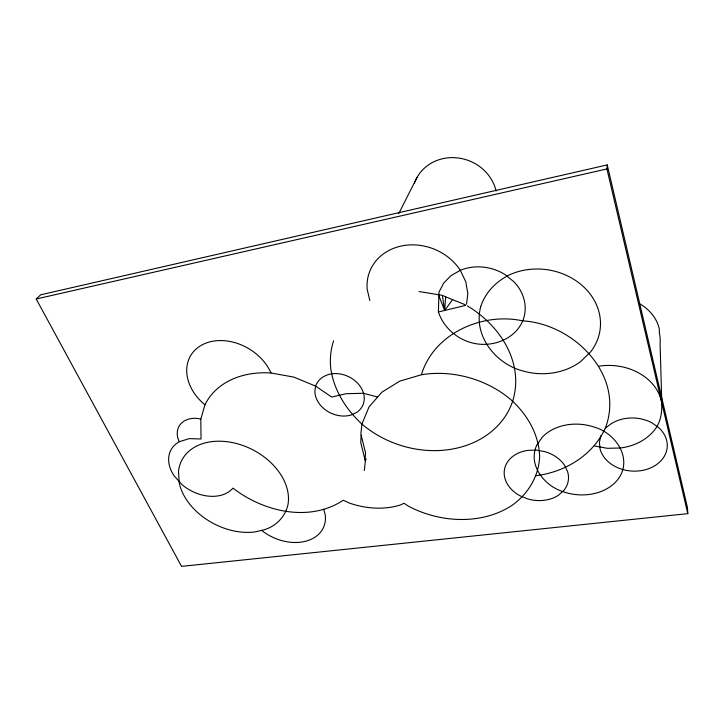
<?xml version="1.0" encoding="UTF-8"?>
<svg xmlns="http://www.w3.org/2000/svg" width="724" height="724" viewBox="0 0 724 724"><rect width="100%" height="100%" fill="white"/><g stroke="black" fill="none" stroke-linecap="round" stroke-linejoin="round"><path stroke-width="1.09" d="M438.391 311.954L438.961 292.161L443.604 283.202L450.871 275.726L460.301 270.296A44.354 38.354 14.3 0 1 505.162 274.658L514.094 281.935A44.354 38.39 14.3 0 1 522.755 320.877C515.542 337.746 496.293 346.027 478.709 344.099C460.564 342.181 444.084 329.32 438.391 311.954L465.297 305.465M361.186 435.305L360.724 442.563L365.358 461.079L364.326 470.555M365.05 459.858L365.529 452.762L360.869 434.047L361.9 424.092L369.041 406.879L381.883 392.182L399.72 381.159L421.404 374.751A90.962 71.341 16.2 0 1 512.637 401.25C528.113 415.947 539.235 435.396 539.624 457.125C538.593 476.564 528.104 493.886 512.375 505.081A90.962 71.341 16.2 0 1 408.137 506.004L404.083 503.271L400.055 505.099A71.368 54.988 21.3 0 1 349.077 502.945L343.303 500.23C309.356 522.701 263.355 511.732 232.947 488.103A36.544 26.326 28.7 0 1 182.104 484.691L174.185 475.94A36.544 26.326 28.7 0 1 179.253 441.749A25.331 18.562 29.7 0 1 197.643 418.454L200.82 419.142L201.019 438.997L189.263 438.617L179.253 441.749M419.096 291.546L442.364 295.338L445.667 296.804L444.636 310.469L452.554 299.646L465.396 304.804M687.8 513.651L606.929 168.936L607.255 164.9L40.671 294.804L36.2 299.003L181.57 566.376L687.8 513.651L687.456 507.633L607.255 164.9M466.518 304.161L467.84 293.79L465.785 281.772L460.301 270.296A51.304 44.426 21.7 0 0 401.838 245.907A51.304 44.426 21.7 0 0 367.159 289.184L369.81 300.532M600.938 435.64L599.391 442.391L600.133 449.26A33.992 26.553 4.1 0 0 648.532 468.736A33.992 26.553 4.1 0 0 658.94 427.83L652.161 422.97A33.992 26.553 4.1 0 0 610.413 424.291L605.318 428.174C592.875 455.251 565.245 472.021 536.113 475.686M605.318 428.174C625.518 375.358 573.58 323.737 522.755 320.877C482.492 312.017 433.721 333.348 421.404 374.751M200.82 419.142L204.946 404.816A46.39 35.666 30.8 0 1 203.299 344.262A46.39 35.666 30.8 0 1 271.02 372.987L293.709 377.077L315.619 386.1L331.664 397.051L346.117 393.702L363.529 393.295L377.647 397.024M365.358 461.079L366.145 458.998M398.761 213.598L416.97 177.525M261.645 530.402C274.36 527.724 285.093 517.678 287.926 504.872A58.029 41.775 27 0 0 239.508 444.382A58.029 41.775 27 0 0 178.493 471.487L179.226 483.008A58.029 41.775 27 0 0 254.477 532.022L261.645 530.402A41.34 29.865 24.2 0 0 305.076 541.389A41.34 29.865 24.2 0 0 325.275 515.008L323.619 509.18M36.2 299.003L606.929 168.936M594.522 445.966L607.391 448.319L620.504 447.993A51.63 41.476 4.5 0 0 653.084 431.703C662.46 421.612 662.532 407.938 661.13 395.132M445.667 296.804L452.554 299.646M467.27 305.845C499.759 325.004 524.638 362.661 512.637 401.25A94.464 77.703 19 0 1 361.9 424.083C346.009 409.295 333.882 390.39 330.778 368.616A94.437 77.703 19 0 1 333.601 340.796M438.5 294.795L444.636 310.469L442.527 296.415M661.682 399.349L660.089 343.592A46.517 38.942 1.9 0 0 659.401 333.302L659.274 328.868A46.173 38.761 1.7 0 0 640.143 304.053M598.956 366.199A51.63 41.476 4.5 0 1 661.284 400.616M204.946 404.816A86.627 65.395 26 0 1 271.02 372.987M414.427 183.181A42.788 39.467 21 0 1 456.754 157.823A42.788 39.467 21 0 1 496.103 191.009M480.772 306.487C472.817 335.275 495.343 363.783 522.791 370.95A60.925 52.164 8.2 0 0 580.621 361.593L590.784 351.647A60.925 52.164 8.2 0 0 583.499 286.722A60.925 52.164 8.2 0 0 508.728 275.192C495.877 281.817 485.297 292.541 480.772 306.487M315.619 386.1L314.877 391.304A25.503 20.263 24.4 0 0 351.556 414.87L356.697 412.409A25.503 20.263 24.4 0 0 361.059 387.666A25.503 20.263 24.4 0 0 333.131 373.638C325.592 374.308 318.153 378.661 315.619 386.1M536.665 445.332C527.76 465.007 544.186 485.614 562.702 491.56A45.178 35.186 7.8 0 0 620.595 475.297C630.839 455.586 614.658 433.314 595.209 427.422A45.178 35.186 7.8 0 0 542.05 437.423L536.665 445.332M563.679 490.61L558.385 495.288A32.39 25.014 10.7 0 1 527.506 498.854L519.932 495.732A32.39 25.014 10.7 0 1 504.492 469.442A32.39 25.014 10.7 0 1 528.113 450.328L536.574 450.12L545.036 451.686A32.39 25.014 10.7 0 1 564.602 465.351L567.643 471.795A32.39 25.014 10.7 0 1 563.679 490.61"/></g></svg>
